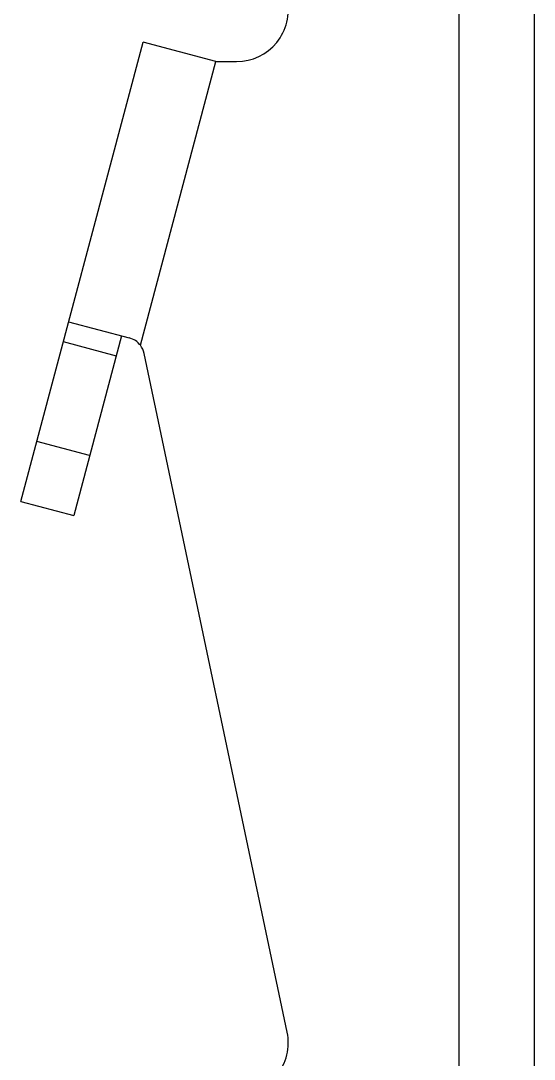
# Model space of a CAD drawing. Header units: millimetres. Extents: x -481 to 1861, y 1168 to 1418.
# Drawn here: x -480.8 to -456, y 1202.4 to 1252.7 of the extents above; entities that cross this region are included whole.
import ezdxf

# ---------------------------------------------------------------- set-up
doc = ezdxf.new("R2010")
doc.units = ezdxf.units.MM

msp = doc.modelspace()

# ---------------------------------------------------------------- linework, layer by layer
at = {"color": 7, "linetype": 'Continuous', "lineweight": 25}
for p, q in [((-459.612, 1413.204), (-459.612, 1173.204)), ((-455.962, 1413.204), (-455.962, 1173.204)), ((-480.803, 1229.445), (-474.889, 1251.671)), ((-471.362, 1250.733), (-474.889, 1251.671)), ((-475.016, 1236.999), (-471.362, 1250.733)), ((-471.362, 1250.733), (-470.362, 1250.733)), ((-478.489, 1238.142), (-475.557, 1237.362)), ((-475.928, 1237.461), (-478.242, 1228.763)), ((-478.746, 1237.176), (-476.185, 1236.494)), ((-467.916, 1203.748), (-474.835, 1236.602)), ((-477.471, 1231.662), (-480.032, 1232.344)), ((-480.803, 1229.445), (-478.242, 1228.763))]:
    msp.add_line(p, q, dxfattribs=at)
for centre, radius, start, end in [((-470.362, 1253.233), 2.5, 270, 11.8935), ((-475.814, 1236.395), 1, 11.8935, 37.1275), ((-470.362, 1203.233), 2.5, 270, 11.8935)]:
    msp.add_arc(centre, radius, start, end, dxfattribs=at)
msp.add_open_spline([(-475.016, 1236.999), (-475.091, 1237.082), (-475.241, 1237.248), (-475.451, 1237.324), (-475.557, 1237.362)], degree=3, knots=[0, 0, 0, 0, 0.494426, 1, 1, 1, 1], dxfattribs=at)

doc.saveas('drawing.dxf')
